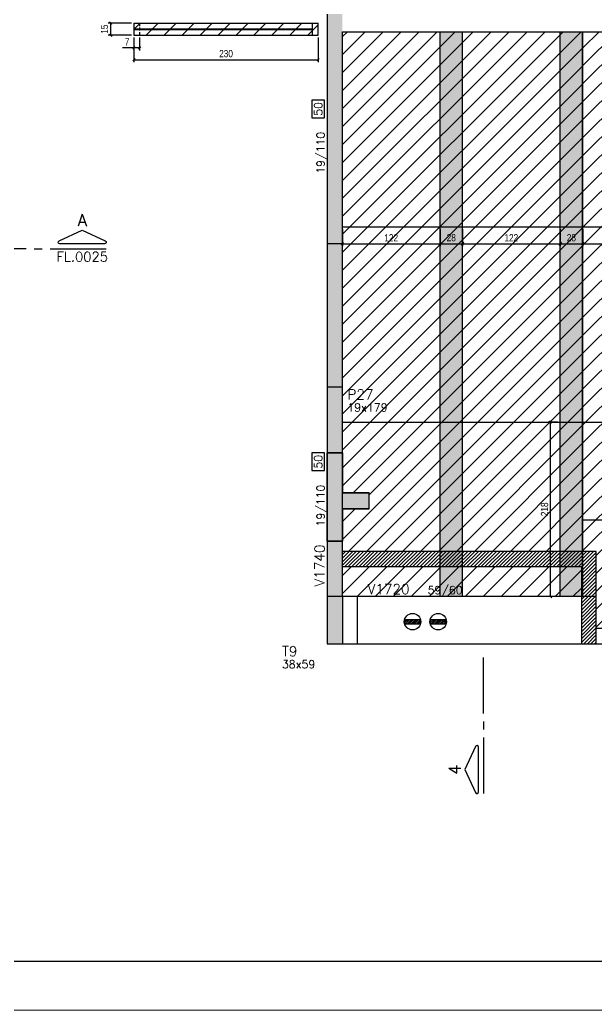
# Model space of a CAD drawing. Extents: x 1860 to 8661, y -614 to 3008.
# Drawn here: x 5566 to 6286, y -614 to 624 of the extents above; entities that cross this region are included whole.
import ezdxf
from ezdxf.enums import TextEntityAlignment as Align

# ---------------------------------------------------------------- set-up
doc = ezdxf.new("R2010")
doc.units = 0
doc.linetypes.add('HIDDEN', pattern=[0.375, 0.25, -0.125])
for name, color, linetype in [('COTA', 241, 'Continuous'), ('F-ARM', 6, 'Continuous'), ('F-AUX-RED', 1, 'Continuous'), ('F-CORTE', 4, 'Continuous'), ('F-CORTE-INDICAÇÃO', 4, 'Continuous'), ('F-DESNIVEL-1', 254, 'Continuous'), ('F-PILARES-DIM', 172, 'Continuous'), ('F-PILARES-M', 170, 'Continuous'), ('F-PILARES-NOME', 170, 'Continuous'), ('F-SOLIDO-CORTE', 71, 'Continuous'), ('F-VIGAS', 3, 'Continuous'), ('F-VIGAS-DIM', 2, 'Continuous'), ('F-VIGAS-NOME', 4, 'Continuous'), ('Painéis', 200, 'Continuous'), ('SARR_2.2x7', 40, 'Continuous')]:
    doc.layers.add(name, color=color, linetype=linetype)
doc.layers.add('FOLHA', color=255, linetype='Continuous', lineweight=5)
doc.layers.add('Hachura', color=251, linetype='Continuous', lineweight=9)
doc.styles.add('COTA TECNICA-50', font='techl___.ttf', dxfattribs={"height": 9})
doc.styles.add('MCP', font='romans.shx')
doc.styles.add('ROMANS', font='romans.shx')
doc.dimstyles.new('COTA PAINEL-50', dxfattribs={"dimtxt": 9, "dimasz": 3, "dimexe": 3, "dimexo": 3, "dimgap": 3, "dimtad": 1, "dimdec": 1, "dimzin": 12, "dimdsep": 46, "dimtxsty": 'COTA TECNICA-50', "dimblk1": 'OBLIQUE', "dimblk2": 'OBLIQUE', "dimsah": 1, "dimcen": 0.9, "dimclrd": 4, "dimclre": 4, "dimclrt": 240, "dimadec": 1, "dimazin": 3, "dimtfac": 1, "dimtdec": 1, "dimtmove": 0, "dimatfit": 3, "dimfxl": 1, "dimtolj": 1, "dimtzin": 12, "dimarcsym": 0})

# ---------------------------------------------------------------- blocks, each defined once
blk = doc.blocks.new('*U36')
at = {"layer": 'F-VIGAS-DIM', "color": 1}
blk.add_lwpolyline([(0, 0), (22, 0), (22, 16), (0, 16)], close=True, dxfattribs=at)
at = {"layer": 'F-VIGAS-DIM', "style": 'MCP'}
blk.add_attdef('DIM', text='', height=10, dxfattribs=at).set_placement((11, 8), align=Align.MIDDLE_CENTER)
blk = doc.blocks.new('*U39')
at = {"layer": 'F-CORTE-INDICAÇÃO'}
for p, q in [((-100, 0), (-170, 0)), ((-80, 0), (-90, 0)), ((-70, 0), (0, 0))]:
    blk.add_line(p, q, dxfattribs=at)
blk.add_lwpolyline([(-112, 6, 0.802585), (-111.2, 9.8), (-140, 23.3), (-168.8, 9.8, 0.802585), (-168, 6)], format="xyb", close=True, dxfattribs=at)
at = {"layer": 'F-CORTE-INDICAÇÃO', "style": 'ROMANS'}
blk.add_attdef('CORTE', text='', height=15, dxfattribs=at).set_placement((-140, 35.8), align=Align.MIDDLE_CENTER)
at = {"layer": 'F-CORTE-INDICAÇÃO', "color": 2, "style": 'ROMANS'}
blk.add_attdef('FOLHA', text='', height=12, dxfattribs=at).set_placement((-140, -10), align=Align.MIDDLE_CENTER)
blk = doc.blocks.new('*U38')
at = {"layer": 'F-CORTE-INDICAÇÃO'}
for p, q in [((70, 0), (0, 0)), ((80, 0), (90, 0)), ((100, 0), (170, 0))]:
    blk.add_line(p, q, dxfattribs=at)
blk.add_lwpolyline([(112, 6, -0.802585), (111.2, 9.8), (140, 23.3), (168.8, 9.8, -0.802585), (168, 6)], format="xyb", close=True, dxfattribs=at)
at = {"layer": 'F-CORTE-INDICAÇÃO', "style": 'ROMANS'}
blk.add_attdef('CORTE', text='', height=15, dxfattribs=at).set_placement((140, 35.8), align=Align.MIDDLE_CENTER)
at = {"layer": 'F-CORTE-INDICAÇÃO', "color": 2, "style": 'ROMANS'}
blk.add_attdef('FOLHA', text='', height=12, dxfattribs=at).set_placement((140, -10), align=Align.MIDDLE_CENTER)
blk = doc.blocks.new('PONTO ANCORAGEM_EST')
at = {"layer": 'F-ARM'}
h = blk.add_hatch(dxfattribs=at)
h.set_pattern_fill('ANSI31', color=2, scale=0.5)
h.paths.add_polyline_path([(-1159.6, 5937.1), (-1179.6, 5937.1), (-1179.6, 5932.1), (-1159.6, 5932.1)])
at = {"layer": 'F-ARM', "color": 3, "elevation": 0}
blk.add_lwpolyline([(-1179.6, 5932.1), (-1159.6, 5932.1), (-1159.6, 5937.1), (-1179.6, 5937.1)], close=True, dxfattribs=at)
at = {"layer": 'F-ARM', "color": 3}
blk.add_circle((-1169.6, 5934.6, 0), 10.3, dxfattribs=at)
blk = doc.blocks.new('_Oblique')
at = {"color": 0, "linetype": 'ByBlock', "lineweight": -2}
blk.add_line((-0.5, -0.5), (0.5, 0.5), dxfattribs=at)
blk = doc.blocks.new('*D1204')
at = {"layer": 'COTA', "color": 4, "lineweight": -2, "transparency": 16777216}
for p, q in [((5968.9, 362.4), (5968.9, 341.3)), ((6090.9, 362.4), (6090.9, 341.3)), ((5968.9, 344.3), (6090.9, 344.3))]:
    blk.add_line(p, q, dxfattribs=at)
at = {"layer": 'Defpoints', "color": 0, "transparency": 16777216}
for p in [(5968.9, 365.4), (6090.9, 365.4), (6090.9, 344.3)]:
    blk.add_point(p, dxfattribs=at)
at = {"layer": 'COTA', "color": 4, "lineweight": -2, "transparency": 16777216, "xscale": 3, "yscale": 3, "zscale": 3, "rotation": 180}
blk.add_blockref('_Oblique', (5968.9, 344.3), dxfattribs=at)
at = {"layer": 'COTA', "color": 4, "lineweight": -2, "transparency": 16777216, "xscale": 3, "yscale": 3, "zscale": 3}
blk.add_blockref('_Oblique', (6090.9, 344.3), dxfattribs=at)
at = {"layer": 'COTA', "color": 240, "transparency": 16777216, "insert": (6029.9, 351.8), "char_height": 9, "attachment_point": 5, "style": 'COTA TECNICA-50'}
blk.add_mtext('\\A1;122', dxfattribs=at)
blk = doc.blocks.new('*D1205')
at = {"layer": 'COTA', "color": 4, "lineweight": -2, "transparency": 16777216}
for p, q in [((6090.9, 362.4), (6090.9, 341.3)), ((6118.9, 362.4), (6118.9, 341.3)), ((6090.9, 344.3), (6118.9, 344.3))]:
    blk.add_line(p, q, dxfattribs=at)
at = {"layer": 'Defpoints', "color": 0, "transparency": 16777216}
for p in [(6090.9, 365.4), (6118.9, 365.4), (6118.9, 344.3)]:
    blk.add_point(p, dxfattribs=at)
at = {"layer": 'COTA', "color": 4, "lineweight": -2, "transparency": 16777216, "xscale": 3, "yscale": 3, "zscale": 3, "rotation": 180}
blk.add_blockref('_Oblique', (6090.9, 344.3), dxfattribs=at)
at = {"layer": 'COTA', "color": 4, "lineweight": -2, "transparency": 16777216, "xscale": 3, "yscale": 3, "zscale": 3}
blk.add_blockref('_Oblique', (6118.9, 344.3), dxfattribs=at)
at = {"layer": 'COTA', "color": 240, "transparency": 16777216, "insert": (6104.9, 351.9), "char_height": 9, "attachment_point": 5, "style": 'COTA TECNICA-50'}
blk.add_mtext('\\A1;28', dxfattribs=at)
blk = doc.blocks.new('*D1206')
at = {"layer": 'COTA', "color": 4, "lineweight": -2, "transparency": 16777216}
for p, q in [((6118.9, 362.4), (6118.9, 341.3)), ((6240.9, 362.4), (6240.9, 341.3)), ((6118.9, 344.3), (6240.9, 344.3))]:
    blk.add_line(p, q, dxfattribs=at)
at = {"layer": 'Defpoints', "color": 0, "transparency": 16777216}
for p in [(6118.9, 365.4), (6240.9, 365.4), (6240.9, 344.3)]:
    blk.add_point(p, dxfattribs=at)
at = {"layer": 'COTA', "color": 4, "lineweight": -2, "transparency": 16777216, "xscale": 3, "yscale": 3, "zscale": 3, "rotation": 180}
blk.add_blockref('_Oblique', (6118.9, 344.3), dxfattribs=at)
at = {"layer": 'COTA', "color": 4, "lineweight": -2, "transparency": 16777216, "xscale": 3, "yscale": 3, "zscale": 3}
blk.add_blockref('_Oblique', (6240.9, 344.3), dxfattribs=at)
at = {"layer": 'COTA', "color": 240, "transparency": 16777216, "insert": (6179.9, 351.8), "char_height": 9, "attachment_point": 5, "style": 'COTA TECNICA-50'}
blk.add_mtext('\\A1;122', dxfattribs=at)
blk = doc.blocks.new('*D1207')
at = {"layer": 'COTA', "color": 4, "lineweight": -2, "transparency": 16777216}
for p, q in [((6240.9, 362.4), (6240.9, 341.3)), ((6268.9, 362.4), (6268.9, 341.3)), ((6240.9, 344.3), (6268.9, 344.3))]:
    blk.add_line(p, q, dxfattribs=at)
at = {"layer": 'Defpoints', "color": 0, "transparency": 16777216}
for p in [(6240.9, 365.4), (6268.9, 365.4), (6268.9, 344.3)]:
    blk.add_point(p, dxfattribs=at)
at = {"layer": 'COTA', "color": 4, "lineweight": -2, "transparency": 16777216, "xscale": 3, "yscale": 3, "zscale": 3, "rotation": 180}
blk.add_blockref('_Oblique', (6240.9, 344.3), dxfattribs=at)
at = {"layer": 'COTA', "color": 4, "lineweight": -2, "transparency": 16777216, "xscale": 3, "yscale": 3, "zscale": 3}
blk.add_blockref('_Oblique', (6268.9, 344.3), dxfattribs=at)
at = {"layer": 'COTA', "color": 240, "transparency": 16777216, "insert": (6254.9, 351.9), "char_height": 9, "attachment_point": 5, "style": 'COTA TECNICA-50'}
blk.add_mtext('\\A1;28', dxfattribs=at)
blk = doc.blocks.new('*D1208')
at = {"layer": 'COTA', "color": 4, "lineweight": -2, "transparency": 16777216}
for p, q in [((6269.4, 362.4), (6269.4, 341.3)), ((6391.4, 362.4), (6391.4, 341.3)), ((6269.4, 344.3), (6391.4, 344.3))]:
    blk.add_line(p, q, dxfattribs=at)
at = {"layer": 'Defpoints', "color": 0, "transparency": 16777216}
for p in [(6269.4, 365.4), (6391.4, 365.4), (6391.4, 344.3)]:
    blk.add_point(p, dxfattribs=at)
at = {"layer": 'COTA', "color": 4, "lineweight": -2, "transparency": 16777216, "xscale": 3, "yscale": 3, "zscale": 3, "rotation": 180}
blk.add_blockref('_Oblique', (6269.4, 344.3), dxfattribs=at)
at = {"layer": 'COTA', "color": 4, "lineweight": -2, "transparency": 16777216, "xscale": 3, "yscale": 3, "zscale": 3}
blk.add_blockref('_Oblique', (6391.4, 344.3), dxfattribs=at)
at = {"layer": 'COTA', "color": 240, "transparency": 16777216, "insert": (6330.4, 351.8), "char_height": 9, "attachment_point": 5, "style": 'COTA TECNICA-50'}
blk.add_mtext('\\A1;122', dxfattribs=at)
blk = doc.blocks.new('*D1221')
at = {"layer": 'COTA', "color": 4, "lineweight": -2, "transparency": 16777216}
for p, q in [((6237.9, 121.4), (6226, 121.4)), ((6229, -96.6), (6229, 121.4)), ((6237.9, -96.6), (6226, -96.6))]:
    blk.add_line(p, q, dxfattribs=at)
at = {"layer": 'Defpoints', "color": 0, "transparency": 16777216}
for p in [(6229, 121.4), (6240.9, 121.4), (6240.9, -96.6)]:
    blk.add_point(p, dxfattribs=at)
at = {"layer": 'COTA', "color": 4, "lineweight": -2, "transparency": 16777216, "xscale": 3, "yscale": 3, "zscale": 3}
for p, rotation in [((6229, 121.4), 90), ((6229, -96.6), 270)]:
    blk.add_blockref('_Oblique', p, dxfattribs=dict(at, rotation=rotation))
at = {"layer": 'COTA', "color": 240, "transparency": 16777216, "insert": (6221.4, 12.4), "char_height": 9, "attachment_point": 5, "rotation": 90, "style": 'COTA TECNICA-50'}
blk.add_mtext('\\A1;218', dxfattribs=at)
blk = doc.blocks.new('*D1369')
at = {"layer": 'COTA', "color": 4, "lineweight": -2, "transparency": 16777216}
for p, q in [((5708.6, 602), (5708.6, 571.3)), ((5938.6, 602), (5938.6, 571.3)), ((5708.6, 574.3), (5938.6, 574.3))]:
    blk.add_line(p, q, dxfattribs=at)
at = {"layer": 'Defpoints', "color": 0, "transparency": 16777216}
for p in [(5708.6, 605), (5938.6, 605), (5938.6, 574.3)]:
    blk.add_point(p, dxfattribs=at)
at = {"layer": 'COTA', "color": 4, "lineweight": -2, "transparency": 16777216, "xscale": 3, "yscale": 3, "zscale": 3, "rotation": 180}
blk.add_blockref('_Oblique', (5708.6, 574.3), dxfattribs=at)
at = {"layer": 'COTA', "color": 4, "lineweight": -2, "transparency": 16777216, "xscale": 3, "yscale": 3, "zscale": 3}
blk.add_blockref('_Oblique', (5938.6, 574.3), dxfattribs=at)
at = {"layer": 'COTA', "color": 240, "transparency": 16777216, "insert": (5823.6, 581.9), "char_height": 9, "attachment_point": 5, "style": 'COTA TECNICA-50'}
blk.add_mtext('\\A1;230', dxfattribs=at)
blk = doc.blocks.new('*D1370')
at = {"layer": 'COTA', "color": 4, "lineweight": -2, "transparency": 16777216}
for p, q in [((5708.6, 602), (5708.6, 586)), ((5715.6, 602), (5715.6, 586)), ((5708.6, 589), (5694.4, 589)), ((5715.6, 589), (5708.6, 589))]:
    blk.add_line(p, q, dxfattribs=at)
at = {"layer": 'Defpoints', "color": 0, "transparency": 16777216}
for p in [(5708.6, 605), (5715.6, 605), (5708.6, 589)]:
    blk.add_point(p, dxfattribs=at)
at = {"layer": 'COTA', "color": 4, "lineweight": -2, "transparency": 16777216, "xscale": 3, "yscale": 3, "zscale": 3, "rotation": 180}
blk.add_blockref('_Oblique', (5708.6, 589), dxfattribs=at)
at = {"layer": 'COTA', "color": 4, "lineweight": -2, "transparency": 16777216, "xscale": 3, "yscale": 3, "zscale": 3}
blk.add_blockref('_Oblique', (5715.6, 589), dxfattribs=at)
at = {"layer": 'COTA', "color": 240, "transparency": 16777216, "insert": (5700, 596.6), "char_height": 9, "attachment_point": 5, "style": 'COTA TECNICA-50'}
blk.add_mtext('\\A1;7', dxfattribs=at)
blk = doc.blocks.new('*D1373')
at = {"layer": 'COTA', "color": 4, "lineweight": -2, "transparency": 16777216}
for p, q in [((5705.6, 620), (5676.4, 620)), ((5679.4, 620), (5679.4, 605)), ((5705.6, 605), (5676.4, 605))]:
    blk.add_line(p, q, dxfattribs=at)
at = {"layer": 'Defpoints', "color": 0, "transparency": 16777216}
for p in [(5708.6, 620), (5679.4, 605), (5708.6, 605)]:
    blk.add_point(p, dxfattribs=at)
at = {"layer": 'COTA', "color": 4, "lineweight": -2, "transparency": 16777216, "xscale": 3, "yscale": 3, "zscale": 3}
for p, rotation in [((5679.4, 620), 90), ((5679.4, 605), 270)]:
    blk.add_blockref('_Oblique', p, dxfattribs=dict(at, rotation=rotation))
at = {"layer": 'COTA', "color": 240, "transparency": 16777216, "insert": (5671.8, 612.5), "char_height": 9, "attachment_point": 5, "rotation": 90, "style": 'COTA TECNICA-50'}
blk.add_mtext('\\A1;15', dxfattribs=at)

msp = doc.modelspace()

# ---------------------------------------------------------------- hatches: boundary and pattern name
at = {"layer": 'F-AUX-RED'}
h = msp.add_hatch(dxfattribs=at)
h.set_pattern_fill('ANSI31', color=256)
h.set_pattern_definition([(45, (4454.8736, -4261.1125), (-2.245064, 2.245064), [])])
h.paths.add_polyline_path([(6285.87, -40.11), (5968.87, -40.11), (5968.87, -59.11), (6267.87, -59.11), (6267.87, -155.61), (6285.87, -155.61)])
at = {"layer": 'F-DESNIVEL-1', "linetype": 'Continuous'}
msp.add_hatch(color=256, dxfattribs=at).paths.add_polyline_path([(5949.87, 165.39), (5968.87, 165.39), (5968.87, 344.39), (5949.87, 344.39)], flags=16)
at = {"layer": 'F-SOLIDO-CORTE', "linetype": 'Continuous'}
msp.add_hatch(color=256, dxfattribs=at).paths.add_polyline_path([(5949.87, 82.81), (5949.87, -27.19), (5968.87, -27.19), (5968.87, 12.81), (6002.22, 12.81), (6002.22, 32.81), (5968.87, 32.81), (5968.87, 82.81)], flags=16)
msp.add_hatch(color=256, dxfattribs=at).paths.add_polyline_path([(5949.87, 82.81), (5949.87, -27.19), (5968.87, -27.19), (5968.87, 12.81), (6002.22, 12.81), (6002.22, 32.81), (5968.87, 32.81), (5968.87, 82.81)], flags=16)
at = {"layer": 'Hachura', "linetype": 'ByBlock'}
h = msp.add_hatch(dxfattribs=at)
h.set_pattern_fill('ANSI31', color=256, scale=5)
h.paths.add_polyline_path([(5634.83, 714.79), (5649.83, 714.79), (5649.83, 761.29), (5634.83, 761.29)])
h.paths.add_polyline_path([(5949.87, 694.79), (5949.87, 761.29), (5710.87, 761.29), (5710.87, 694.79)])
h.paths.add_polyline_path([(5938.58, 605.04), (5938.58, 620.04), (5708.58, 620.04), (5708.58, 605.04)])
h.paths.add_polyline_path([(6709.87, -101.64), (6769.87, -101.64), (6769.87, 142.36), (6709.87, 142.36)])
h.paths.add_polyline_path([(6709.87, 142.36), (6769.87, 142.36), (6769.87, 386.36), (6709.87, 386.36)])
h.paths.add_polyline_path([(6709.87, 386.36), (6769.87, 386.36), (6769.87, 630.36), (6709.87, 630.36)])
h.paths.add_polyline_path([(6709.87, 630.36), (6769.87, 630.36), (6769.87, 874.36), (6709.87, 874.36)])
h.paths.add_polyline_path([(6709.87, 874.36), (6769.87, 874.36), (6769.87, 1118.36), (6709.87, 1118.36)])
h.paths.add_polyline_path([(6709.87, 1118.36), (6769.87, 1118.36), (6769.87, 1341.36), (6709.87, 1341.36)])
h.paths.add_polyline_path([(5792.87, 2423.29), (5792.87, 2363.29), (6036.87, 2363.29), (6036.87, 2423.29)])
h.paths.add_polyline_path([(6036.87, 2423.29), (6036.87, 2363.29), (6280.87, 2363.29), (6280.87, 2423.29)])
h.paths.add_polyline_path([(6524.87, 2363.29), (6524.87, 2423.29), (6280.87, 2423.29), (6280.87, 2363.29)])
h.paths.add_polyline_path([(6768.87, 2363.29), (6768.87, 2423.29), (6524.87, 2423.29), (6524.87, 2363.29)])
h.paths.add_polyline_path([(7012.87, 2363.29), (7012.87, 2423.29), (6768.87, 2423.29), (6768.87, 2363.29)])
h.paths.add_polyline_path([(7235.87, 2363.29), (7235.87, 2423.29), (7012.87, 2423.29), (7012.87, 2363.29)])
h.paths.add_polyline_path([(6847.43, -116.74), (6862.43, -116.74), (6862.43, 127.26), (6847.43, 127.26)])
h.paths.add_polyline_path([(6847.43, 127.26), (6862.43, 127.26), (6862.43, 371.26), (6847.43, 371.26)])
h.paths.add_polyline_path([(6847.43, 371.26), (6862.43, 371.26), (6862.43, 615.26), (6847.43, 615.26)])
h.paths.add_polyline_path([(6862.43, 859.26), (6847.43, 859.26), (6847.43, 615.26), (6862.43, 615.26)])
h.paths.add_polyline_path([(6862.43, 1103.26), (6847.43, 1103.26), (6847.43, 859.26), (6862.43, 859.26)])
h.paths.add_polyline_path([(6862.43, 1103.26), (6862.43, 1112.26), (6847.43, 1112.26), (6847.43, 1103.26)])
h.paths.add_polyline_path([(6862.43, 1356.26), (6847.43, 1356.26), (6847.43, 1112.26), (6862.43, 1112.26)])
h.paths.add_polyline_path([(7250.87, 2525.66), (7250.87, 2540.66), (7006.87, 2540.66), (7006.87, 2525.66)])
h.paths.add_polyline_path([(6997.87, 2525.66), (7006.87, 2525.66), (7006.87, 2540.66), (6997.87, 2540.66)])
h.paths.add_polyline_path([(6997.87, 2525.66), (6997.87, 2540.66), (6753.87, 2540.66), (6753.87, 2525.66)])
h.paths.add_polyline_path([(6753.87, 2525.66), (6753.87, 2540.66), (6509.87, 2540.66), (6509.87, 2525.66)])
h.paths.add_polyline_path([(6265.87, 2540.66), (6265.87, 2525.66), (6509.87, 2525.66), (6509.87, 2540.66)])
h.paths.add_polyline_path([(6021.87, 2540.66), (6021.87, 2525.66), (6265.87, 2525.66), (6265.87, 2540.66)])
h.paths.add_polyline_path([(5777.87, 2540.66), (5777.87, 2525.66), (6021.87, 2525.66), (6021.87, 2540.66)])
h = msp.add_hatch(dxfattribs=at)
h.set_pattern_fill('ANSI31', color=256, scale=5)
h.paths.add_polyline_path([(6090.87, 609.39), (5968.87, 609.39), (5968.87, 365.39), (6090.87, 365.39)])
h.paths.add_polyline_path([(6090.87, 365.39), (5968.87, 365.39), (5968.87, 344.39), (5968.87, 165.39), (5968.87, 121.39), (6090.87, 121.39)])
h.paths.add_polyline_path([(6090.87, 121.39), (5968.87, 121.39), (5968.87, 32.81), (6002.22, 32.81), (6002.22, 12.81), (5968.87, 12.81), (5968.87, -27.19), (5968.87, -27.19), (5968.87, -40.11), (6090.87, -40.11)])
h.paths.add_polyline_path([(6090.87, -96.61), (6090.87, -59.11), (5968.87, -59.11), (5968.87, -96.61), (5987.87, -96.61)])
h.paths.add_polyline_path([(6090.87, -96.61), (6118.87, -96.61), (6118.87, -59.11), (6090.87, -59.11)])
h.paths.add_polyline_path([(6090.87, -40.11), (6118.87, -40.11), (6118.87, 121.39), (6090.87, 121.39)])
h.paths.add_polyline_path([(6090.87, 121.39), (6118.87, 121.39), (6118.87, 365.39), (6090.87, 365.39)])
h.paths.add_polyline_path([(6090.87, 365.39), (6118.87, 365.39), (6118.87, 609.39), (6090.87, 609.39)])
h.paths.add_polyline_path([(6240.87, 609.39), (6118.87, 609.39), (6118.87, 365.39), (6240.87, 365.39)])
h.paths.add_polyline_path([(6240.87, 365.39), (6118.87, 365.39), (6118.87, 121.39), (6240.87, 121.39)])
h.paths.add_polyline_path([(6240.87, 121.39), (6118.87, 121.39), (6118.87, -40.11), (6240.87, -40.11)])
h.paths.add_polyline_path([(6240.87, -40.11), (6268.87, -40.11), (6268.87, 121.39), (6240.87, 121.39)])
h.paths.add_polyline_path([(6240.87, -96.61), (6240.87, -59.11), (6118.87, -59.11), (6118.87, -96.61)])
h.paths.add_polyline_path([(6240.87, -96.61), (6267.87, -96.61), (6267.87, -59.11), (6240.87, -59.11)])
h.paths.add_polyline_path([(6391.37, -0.61), (6269.37, -0.61), (6269.37, -40.11), (6285.87, -40.11), (6285.87, -136.61), (6391.37, -136.61)])
h.paths.add_polyline_path([(6391.37, -0.61), (6391.37, 121.39), (6269.37, 121.39), (6269.37, -0.61)])
h.paths.add_polyline_path([(6391.37, 121.39), (6391.37, 365.39), (6269.37, 365.39), (6269.37, 121.39)])
h.paths.add_polyline_path([(6268.87, 365.39), (6240.87, 365.39), (6240.87, 121.39), (6268.87, 121.39)])
h.paths.add_polyline_path([(6391.37, 609.39), (6390.87, 609.39), (6269.37, 609.39), (6269.37, 365.39), (6391.37, 365.39)])
h.paths.add_polyline_path([(6268.87, 609.39), (6240.87, 609.39), (6240.87, 365.39), (6268.87, 365.39)])
h.paths.add_polyline_path([(6391.37, 365.39), (6419.37, 365.39), (6419.37, 609.39), (6391.37, 609.39)])
h.paths.add_polyline_path([(6541.37, 609.39), (6419.37, 609.39), (6419.37, 365.39), (6541.37, 365.39)])
h.paths.add_polyline_path([(6568.87, 609.39), (6541.37, 609.39), (6541.37, 365.39), (6568.87, 365.39)])
h.paths.add_polyline_path([(6568.87, 365.39), (6690.87, 365.39), (6690.87, 609.39), (6568.87, 609.39)])
h.paths.add_polyline_path([(6669.87, 286.89), (6690.87, 286.89), (6690.87, 365.39), (6568.87, 365.39), (6568.87, 286.89)])
h.paths.add_polyline_path([(6568.87, 286.89), (6568.87, 121.39), (6690.87, 121.39), (6690.87, 197.89), (6669.87, 197.89), (6669.87, 286.89)])
h.paths.add_polyline_path([(6568.87, 365.39), (6541.37, 365.39), (6541.37, 121.39), (6568.87, 121.39)])
h.paths.add_polyline_path([(6541.37, 365.39), (6419.37, 365.39), (6419.37, 121.39), (6541.37, 121.39)])
h.paths.add_polyline_path([(6419.37, 365.39), (6391.37, 365.39), (6391.37, 121.39), (6419.37, 121.39)])
h.paths.add_polyline_path([(6391.37, -0.61), (6419.37, -0.61), (6419.37, 121.39), (6391.37, 121.39)])
h.paths.add_polyline_path([(6391.37, -136.61), (6419.37, -136.61), (6419.37, -0.61), (6391.37, -0.61)])
h.paths.add_polyline_path([(6419.37, -0.61), (6419.37, -136.61), (6541.37, -136.61), (6541.37, -0.61)])
h.paths.add_polyline_path([(6419.37, 121.39), (6419.37, -0.61), (6541.37, -0.61), (6541.37, 121.39)])
h.paths.add_polyline_path([(6541.37, -0.61), (6568.87, -0.61), (6568.87, 121.39), (6541.37, 121.39)])
h.paths.add_polyline_path([(6568.87, -0.61), (6690.87, -0.61), (6690.87, 12.81), (6657.52, 12.81), (6657.52, 32.81), (6690.87, 32.81), (6690.87, 82.81), (6690.87, 121.39), (6568.87, 121.39)])
h.paths.add_polyline_path([(6568.87, -0.61), (6568.87, -136.61), (6594.02, -136.61), (6594.02, -103.26), (6614.02, -103.26), (6614.02, -136.61), (6654.02, -136.61), (6690.87, -136.61), (6690.87, -101.64), (6690.87, -0.61)])
h.paths.add_polyline_path([(6541.37, -136.61), (6568.87, -136.61), (6568.87, -0.61), (6541.37, -0.61)])
at = {"layer": 'Hachura'}
h = msp.add_hatch(color=256, dxfattribs=at)
h.dxf.hatch_style = 1
h.paths.add_polyline_path([(6118.87, 609.39), (6090.87, 609.39), (6090.87, 365.39), (6118.87, 365.39)])
h.paths.add_polyline_path([(6118.87, 365.39), (6090.87, 365.39), (6090.87, 121.39), (6118.87, 121.39)])
h.paths.add_polyline_path([(6090.87, -96.61), (6118.87, -96.61), (6118.87, 121.39), (6090.87, 121.39)])
h.paths.add_polyline_path([(6268.87, 121.39), (6240.87, 121.39), (6240.87, -96.61), (6268.87, -96.61)])
h.paths.add_polyline_path([(6268.87, 365.39), (6240.87, 365.39), (6240.87, 121.39), (6268.87, 121.39)])
h.paths.add_polyline_path([(6240.87, 365.39), (6268.87, 365.39), (6268.87, 609.39), (6240.87, 609.39)])
h.paths.add_polyline_path([(6419.37, 609.39), (6391.37, 609.39), (6391.37, 365.39), (6419.37, 365.39)])
h.paths.add_polyline_path([(6419.37, 365.39), (6391.37, 365.39), (6391.37, 121.39), (6419.37, 121.39)])
h.paths.add_polyline_path([(6391.37, -0.61), (6419.37, -0.61), (6419.37, 121.39), (6391.37, 121.39)])
h.paths.add_polyline_path([(6391.37, -136.61), (6419.37, -136.61), (6419.37, -0.61), (6391.37, -0.61)])
h.paths.add_polyline_path([(6568.87, -0.61), (6541.37, -0.61), (6541.37, -136.61), (6568.87, -136.61)])
h.paths.add_polyline_path([(6541.37, -0.61), (6568.87, -0.61), (6568.87, 121.39), (6541.37, 121.39)])
h.paths.add_polyline_path([(6541.37, 121.39), (6568.87, 121.39), (6568.87, 365.39), (6541.37, 365.39)])
h.paths.add_polyline_path([(6568.87, 609.39), (6541.37, 609.39), (6541.37, 365.39), (6568.87, 365.39)])

# ---------------------------------------------------------------- linework, layer by layer
at = {"color": 30}
msp.add_line((8600.49, -552.63), (2012.11, -552.63), dxfattribs=at)
at = {"layer": 'F-AUX-RED', "color": 2}
for p, q in [((5968.87, -59.11), (5968.87, -40.11)), ((6285.87, -40.11), (5968.87, -40.11)), ((6285.87, -155.61), (6285.87, -40.11)), ((5968.87, -59.11), (6267.87, -59.11)), ((6267.87, -155.61), (6267.87, -59.11)), ((6267.87, -155.61), (6285.87, -155.61))]:
    msp.add_line(p, q, dxfattribs=at)
at = {"layer": 'F-CORTE', "linetype": 'Continuous'}
msp.add_lwpolyline([(5949.87, 82.81), (5949.87, -27.19), (5968.87, -27.19), (5968.87, 12.81), (6002.22, 12.81), (5968.87, 12.81), (5968.87, -27.19), (5949.87, -27.19), (5949.87, 82.81), (5968.87, 82.81), (5968.87, 32.81), (6002.22, 32.81), (5968.87, 32.81), (5968.87, 82.81), (5949.87, 82.81)], dxfattribs=at)
at = {"layer": 'F-DESNIVEL-1', "linetype": 'Continuous'}
for points in [[(5968.87, 618.89), (5968.87, 761.29), (5949.87, 761.29)], [(5968.87, 618.89), (5949.87, 761.29), (5949.87, 618.89)], [(5968.87, 618.89), (5949.87, 618.89), (5949.87, 344.49)], [(5968.87, 618.89), (5949.87, 344.49), (5968.87, 344.49)], [(5968.87, 618.89), (5949.87, 618.89), (5968.87, 618.89)], [(5968.87, 618.89), (5968.87, 344.49), (5968.87, 618.89)], [(5949.87, -96.51), (5968.87, -96.51), (5968.87, 165.29)], [(5949.87, -96.51), (5968.87, 165.29), (5949.87, 165.29)], [(5949.87, -96.51), (5949.87, 165.29), (5949.87, -96.51)]]:
    msp.add_solid(points, dxfattribs=at)
at = {"layer": 'F-DESNIVEL-1'}
msp.add_solid([(5968.87, -96.61), (5949.87, -96.61), (5968.87, -155.61), (5949.87, -155.61)], dxfattribs=at)
at = {"layer": 'F-PILARES-M'}
msp.add_line((5968.87, -96.51), (5968.87, -155.61), dxfattribs=at)
at = {"layer": 'F-PILARES-M', "linetype": 'Continuous'}
for points in [[(5949.87, 165.39), (5968.87, 165.39), (5968.87, 344.39), (5949.87, 344.39), (5949.87, 165.39)], [(5949.87, -155.61), (5987.87, -155.61), (5987.87, -96.61), (5949.87, -96.61), (5949.87, -155.61)]]:
    msp.add_lwpolyline(points, dxfattribs=at)
at = {"layer": 'F-SOLIDO-CORTE'}
msp.add_lwpolyline([(5949.87, 82.81), (5949.87, -27.19), (5968.87, -27.19), (5968.87, 12.81), (6002.22, 12.81), (6002.22, 32.81), (5968.87, 32.81), (5968.87, 82.81), (5949.87, 82.81)], dxfattribs=at)
msp.add_lwpolyline([(5949.87, 82.81), (5949.87, -27.19), (5968.87, -27.19), (5968.87, 12.81), (6002.22, 12.81), (6002.22, 32.81), (5968.87, 32.81), (5968.87, 82.81), (5949.87, 82.81)], dxfattribs=at)
at = {"layer": 'F-VIGAS'}
for points in [[(5949.87, 761.39), (5949.87, 618.89)], [(5949.87, 618.89), (5949.87, 344.39)], [(5968.87, 609.39), (6390.87, 609.39)], [(5968.87, 344.39), (5968.87, 609.39)], [(5949.87, 165.39), (5949.87, -96.61)], [(5968.87, -96.61), (5968.87, 165.39)], [(6285.87, -96.61), (5987.87, -96.61)], [(6285.87, -136.61), (6285.87, -96.61)], [(6690.87, -136.61), (6285.87, -136.61)], [(5987.87, -155.61), (6285.87, -155.61)], [(6285.87, -155.61), (6690.87, -155.61)]]:
    msp.add_lwpolyline(points, dxfattribs=at)
at = {"layer": 'FOLHA'}
msp.add_line((8661.45, -613.6), (1859.7, -613.6), dxfattribs=at)
at = {"layer": 'Painéis'}
for p, q in [((5708.58, 620.04), (5938.58, 620.04)), ((5708.58, 620.04), (5708.58, 605.04)), ((5938.58, 605.04), (5938.58, 620.04)), ((5708.58, 605.04), (5938.58, 605.04))]:
    msp.add_line(p, q, dxfattribs=at)
for points in [[(6090.87, -96.61), (6090.87, 609.39)], [(6118.87, -96.61), (6118.87, 609.39)], [(6240.87, -96.61), (6240.87, 609.39)], [(6268.87, -96.61), (6268.87, 609.39)], [(6269.37, -96.61), (6269.37, 609.39)], [(5968.87, 365.39), (6690.87, 365.39)], [(5968.87, 121.39), (6690.87, 121.39)], [(6269.37, -0.61), (6690.87, -0.61)]]:
    msp.add_lwpolyline(points, dxfattribs=at)
at = {"layer": 'SARR_2.2x7', "linetype": 'HIDDEN', "ltscale": 15}
msp.add_line((5715.58, 620.04), (5715.58, 605.04), dxfattribs=at)
at = {"layer": 'SARR_2.2x7'}
for p, q in [((5931.58, 605.04), (5931.58, 620.04)), ((5708.58, 613.04), (5931.58, 613.04)), ((5708.58, 612.04), (5931.58, 612.04))]:
    msp.add_line(p, q, dxfattribs=at)

# ---------------------------------------------------------------- block references
at = {"layer": 'F-ARM'}
for p in [(7226.14, -6062.62, 0), (7258.14, -6062.62, 0)]:
    msp.add_blockref('PONTO ANCORAGEM_EST', p, dxfattribs=at)
at = {"layer": 'F-CORTE-INDICAÇÃO', "linetype": 'Continuous'}
msp.add_blockref('*U38', (5503.98, 338.06), dxfattribs=at).add_auto_attribs({'FOLHA': 'FL.0025', 'CORTE': 'A'})
ref = msp.add_blockref('*U39', (6145, -172.85), dxfattribs=dict(at, rotation=90))
ref.add_attrib('CORTE', '4', dxfattribs={"height": 15, "rotation": 90, "style": 'ROMANS'}).set_placement((6109.24, -312.85), align=Align.MIDDLE_CENTER)
at = {"layer": 'F-VIGAS-DIM', "linetype": 'Continuous', "rotation": 90}
for p in [(5946.75, 501.89), (5946.75, 60.89)]:
    msp.add_blockref('*U36', p, dxfattribs=at).add_auto_attribs({'DIM': '50'})

# ---------------------------------------------------------------- texts
at = {"layer": 'F-PILARES-DIM', "linetype": 'Continuous', "style": 'MCP'}
for s, p in [('19x179', (5975.12, 134.76)), ('38x59', (5893.44, -186.24))]:
    msp.add_text(s, height=10, dxfattribs=at).set_placement(p)
at = {"layer": 'F-PILARES-NOME', "linetype": 'Continuous', "style": 'MCP'}
for s, p in [('P27', (5975.12, 149.76)), ('T9', (5893.44, -171.24))]:
    msp.add_text(s, height=12.5, dxfattribs=at).set_placement(p)
at = {"layer": 'F-VIGAS-DIM', "linetype": 'Continuous', "style": 'MCP'}
for p in [(5946.75, 431.89), (5946.75, -9.11)]:
    msp.add_text('19/110', height=10, rotation=90, dxfattribs=at).set_placement(p)
msp.add_text('59/60', height=10, dxfattribs=at).set_placement((6075.37, -93.49))
at = {"layer": 'F-VIGAS-NOME', "linetype": 'Continuous', "style": 'MCP'}
msp.add_text('V1740', height=12.5, rotation=90, dxfattribs=at).set_placement((5946.75, -84.11))
msp.add_text('V1720', height=12.5, dxfattribs=at).set_placement((6000.37, -93.49))

# ---------------------------------------------------------------- dimensions: what is measured, and where the dimension line sits
at = {"layer": 'COTA'}
for base, p1, p2, picture, middle in [((5679.4, 605.04), (5708.58, 620.04), (5708.58, 605.04), '*D1373', (5671.8, 612.54)), ((6228.95, 121.39), (6240.87, -96.61), (6240.87, 121.39), '*D1221', (6221.37, 12.39))]:
    dim = msp.add_linear_dim(base=base, p1=p1, p2=p2, angle=90, dimstyle='COTA PAINEL-50', dxfattribs=at)
    dim.commit()
    dim.dimension.update_dxf_attribs({"geometry": picture, "text_midpoint": middle})
for base, p1, p2, picture, middle in [((5708.58, 589.03), (5715.58, 605.04), (5708.58, 605.04), '*D1370', (5700, 596.6)), ((5938.58, 574.25), (5708.58, 605.04), (5938.58, 605.04), '*D1369', (5823.58, 581.95)), ((6090.87, 344.28), (5968.87, 365.39), (6090.87, 365.39), '*D1204', (6029.87, 351.84)), ((6391.37, 344.28), (6269.37, 365.39), (6391.37, 365.39), '*D1208', (6330.37, 351.84))]:
    dim = msp.add_linear_dim(base=base, p1=p1, p2=p2, dimstyle='COTA PAINEL-50', dxfattribs=at)
    dim.commit()
    dim.dimension.update_dxf_attribs({"geometry": picture, "text_midpoint": middle})
for base, p1, p2, picture, middle in [((6118.87, 344.28), (6090.87, 365.39), (6118.87, 365.39), '*D1205', (6104.87, 351.87)), ((6240.87, 344.28), (6118.87, 365.39), (6240.87, 365.39), '*D1206', (6179.87, 351.84)), ((6268.87, 344.28), (6240.87, 365.39), (6268.87, 365.39), '*D1207', (6254.87, 351.87))]:
    dim = msp.add_linear_dim(base=base, p1=p1, p2=p2, dimstyle='COTA PAINEL-50', override={"dimtmove": 1}, dxfattribs=at)
    dim.commit()
    dim.dimension.update_dxf_attribs({"geometry": picture, "text_midpoint": middle})

doc.saveas('drawing.dxf')
